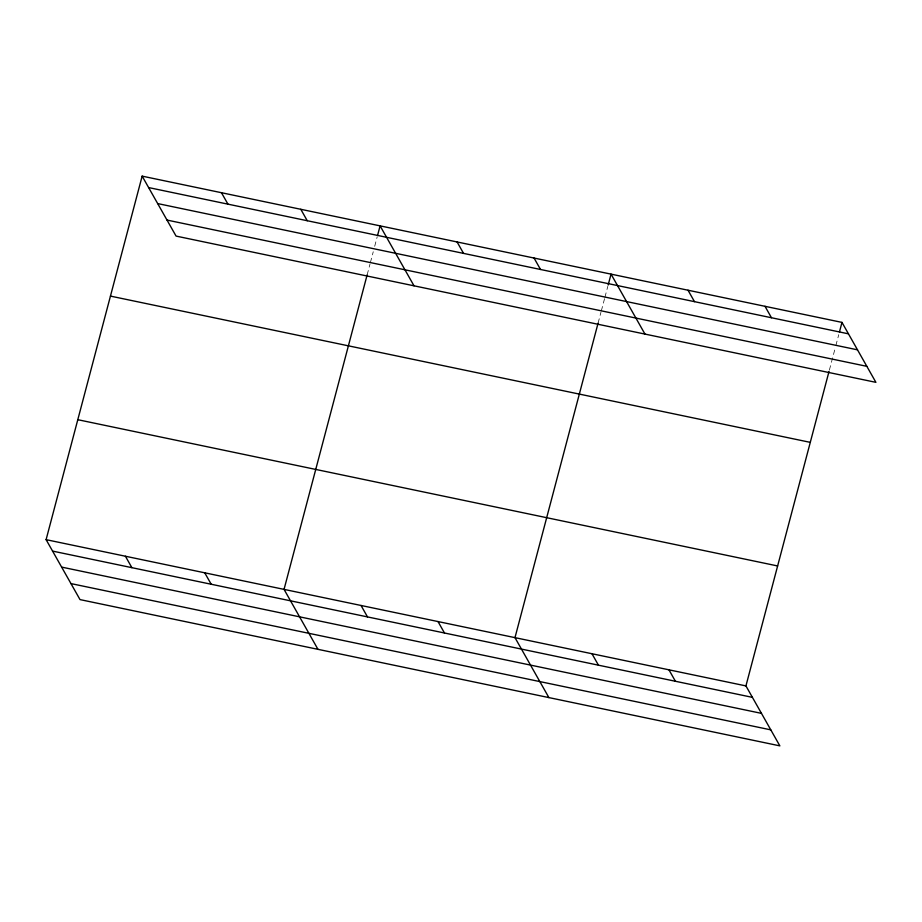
<?xml version="1.0" encoding="UTF-8"?>
<svg xmlns="http://www.w3.org/2000/svg" width="922" height="922" viewBox="0 0 922 922"><rect width="100%" height="100%" fill="white"/><g stroke="black" fill="none" stroke-linecap="round" stroke-linejoin="round"><path stroke-width="0.69" stroke-dasharray="4.61 3.46" d="M367.129 274.94L370.01 264.038M370.367 262.666L373.249 251.764M374.689 246.312L377.213 236.77M598.067 323.207L600.948 312.304M601.317 310.933L604.555 298.67M604.913 297.31L607.794 286.396M829.374 370.114L835.493 346.937M835.862 345.577L838.743 334.663"/><path stroke-width="1.38" d="M829.016 371.474L745.933 685.91L779.851 745.863L80.018 599.6L46.1 539.658L142.149 176.137L841.982 322.4L875.9 382.342L176.067 236.09L142.149 176.137M367.129 274.94L284.045 589.377L317.963 649.33M377.571 235.41L380.095 225.867L414.013 285.808M598.067 323.207L514.983 637.644L548.901 697.597M608.163 285.036L611.044 274.134L644.962 334.075M839.458 331.943L841.982 322.4M148.626 187.569L848.447 333.833M157.685 203.578L857.506 349.841M167.009 220.07L866.841 366.334M110.456 296.1L810.288 442.364M77.794 419.694L777.626 565.958M46.1 539.658L745.933 685.91M52.566 551.091L752.398 697.355M61.624 567.099L761.457 713.363M70.959 583.591L770.792 729.855M765.006 306.311L771.472 317.744M688.019 290.223L694.485 301.655M534.057 258.045L540.523 269.478M457.082 241.956L463.547 253.389M668.946 669.821L675.411 681.266M591.97 653.733L598.436 665.177M300.779 209.282L307.257 220.727M221.464 192.71L227.941 204.142M438.008 621.555L444.473 632.999M361.021 605.466L367.498 616.91M204.73 572.804L211.196 584.237M125.415 556.231L131.881 567.664"/></g></svg>
